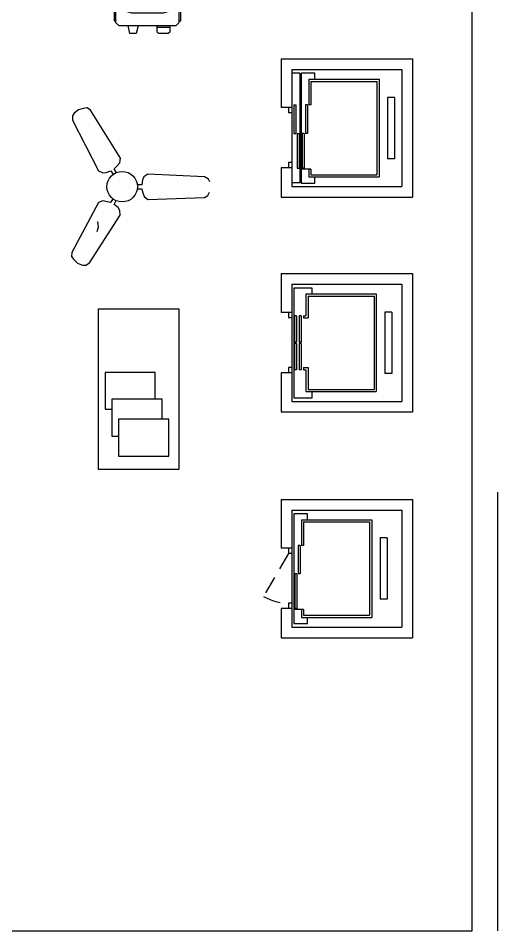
# Model space of a CAD drawing. Header units: millimetres. Extents: x 2198.5 to 2287.8, y 1208.8 to 1298.1.
# Drawn here: x 2283 to 2287.79, y 1267.83 to 1276.89 of the extents above; entities that cross this region are included whole.
import ezdxf

# ---------------------------------------------------------------- set-up
doc = ezdxf.new("R2010")
doc.units = ezdxf.units.MM
doc.linetypes.add('HIDDEN', pattern=[0.375, 0.25, -0.125])
doc.layers.add('10-ASCENSOR', color=7, linetype='Continuous')
doc.layers.add('10-MUEBLES', color=7, linetype='Continuous')

# ---------------------------------------------------------------- blocks, each defined once
blk = doc.blocks.new('MHPLS030')
at = {"color": 0, "linetype": 'ByBlock'}
for points in [[(0, 0), (0, 1.2192), (0.6096, 1.2192), (0.6096, 0)], [(0.0762, 0.8382), (0.4572, 0.8382), (0.4572, 1.1176), (0.0762, 1.1176)]]:
    blk.add_lwpolyline(points, close=True, dxfattribs=at)
for points in [[(0.127, 0.6858), (0.508, 0.6858), (0.508, 0.9652), (0.4572, 0.9652)], [(0.127, 0.8382), (0.127, 0.6858)], [(0.1778, 0.4826), (0.5588, 0.4826), (0.5588, 0.762), (0.508, 0.762)], [(0.1778, 0.6858), (0.1778, 0.4826)]]:
    blk.add_lwpolyline(points, dxfattribs=at)
blk = doc.blocks.new('CAPLN003')
for p, q in [((-0.975, 0), (0.975, 0)), ((-0.975, -1.85), (-0.975, 0)), ((0.975, -1.85), (0.975, 0)), ((-0.825, -0.15), (0.825, -0.15)), ((-0.825, -1.7), (-0.825, -0.15)), ((0.825, -1.7), (0.825, -0.15)), ((-0.432, -0.357), (0.432, -0.357)), ((-0.432, -0.357), (-0.432, -0.457)), ((0.432, -0.357), (0.432, -0.457)), ((-0.432, -0.457), (0.432, -0.457)), ((-0.688, -0.575), (0.688, -0.575)), ((-0.688, -1.566), (-0.688, -0.575)), ((-0.657, -0.605), (0.657, -0.605)), ((-0.657, -1.536), (-0.657, -0.605)), ((0.657, -1.536), (0.657, -0.605)), ((0.688, -1.566), (0.688, -0.575)), ((-0.772, -1.479), (-0.772, -1.673)), ((-0.688, -1.479), (-0.772, -1.479)), ((0.775, -1.479), (0.688, -1.479)), ((0.775, -1.673), (0.775, -1.479)), ((-0.688, -1.566), (-0.327, -1.566)), ((-0.657, -1.536), (-0.327, -1.536)), ((-0.327, -1.536), (-0.327, -1.566)), ((-0.327, -1.584), (0.074, -1.584)), ((-0.327, -1.584), (-0.327, -1.614)), ((-0.327, -1.614), (0.074, -1.614)), ((0.074, -1.584), (0.074, -1.614)), ((0.074, -1.631), (0.564, -1.631)), ((0.074, -1.631), (0.074, -1.661)), ((0.074, -1.661), (0.564, -1.661)), ((0.564, -1.631), (0.564, -1.661)), ((0.578, -1.536), (0.657, -1.536)), ((0.578, -1.536), (0.578, -1.566)), ((0.578, -1.566), (0.688, -1.566)), ((0.578, -1.566), (0.578, -1.673)), ((-0.825, -1.7), (-0.289, -1.7)), ((-0.772, -1.673), (0.775, -1.673)), ((-0.289, -1.7), (0.561, -1.7)), ((-0.289, -1.7), (-0.289, -1.85)), ((-0.289, -1.75), (-0.214, -1.75)), ((-0.214, -1.7), (-0.214, -1.75)), ((0.486, -1.7), (0.486, -1.75)), ((0.486, -1.75), (0.561, -1.75)), ((0.561, -1.7), (0.561, -1.85)), ((0.561, -1.7), (0.825, -1.7)), ((-0.975, -1.85), (-0.289, -1.85)), ((0.561, -1.85), (0.975, -1.85))]:
    blk.add_line(p, q)
at = {"linetype": 'HIDDEN'}
blk.add_line((-0.214, -1.75), (0.392, -2.1), dxfattribs=at)
blk.add_arc((-0.214, -1.75), 0.7, 330, 0, dxfattribs=at)
blk = doc.blocks.new('CAPLN002')
for p, q in [((-0.975, -1.85), (-0.975, 0)), ((-0.975, 0), (0.975, 0)), ((0.975, -1.85), (0.975, 0)), ((-0.825, -1.7), (-0.825, -0.15)), ((-0.825, -0.15), (0.825, -0.15)), ((0.825, -1.7), (0.825, -0.15)), ((-0.432, -0.292), (0.432, -0.292)), ((-0.432, -0.292), (-0.432, -0.392)), ((0.432, -0.292), (0.432, -0.392)), ((-0.688, -1.502), (-0.688, -0.511)), ((-0.688, -0.511), (0.688, -0.511)), ((-0.432, -0.392), (0.432, -0.392)), ((0.688, -1.502), (0.688, -0.511)), ((-0.657, -1.472), (-0.657, -0.541)), ((-0.657, -0.541), (0.657, -0.541)), ((0.657, -1.472), (0.657, -0.541)), ((-0.688, -1.415), (-0.772, -1.415)), ((-0.772, -1.415), (-0.772, -1.673)), ((-0.688, -1.502), (-0.38, -1.502)), ((-0.657, -1.472), (-0.35, -1.472)), ((-0.38, -1.537), (-0.38, -1.502)), ((-0.35, -1.537), (-0.35, -1.472)), ((0.35, -1.472), (0.657, -1.472)), ((0.35, -1.537), (0.35, -1.472)), ((0.38, -1.502), (0.688, -1.502)), ((0.38, -1.537), (0.38, -1.502)), ((0.775, -1.415), (0.688, -1.415)), ((0.775, -1.673), (0.775, -1.415)), ((-0.38, -1.537), (-0.35, -1.537)), ((-0.38, -1.568), (-0.01, -1.568)), ((-0.38, -1.568), (-0.38, -1.598)), ((-0.38, -1.598), (-0.01, -1.598)), ((-0.38, -1.635), (-0.01, -1.635)), ((-0.38, -1.635), (-0.38, -1.665)), ((-0.01, -1.568), (-0.01, -1.598)), ((-0.01, -1.635), (-0.01, -1.659)), ((0.01, -1.568), (0.01, -1.598)), ((0.01, -1.568), (0.38, -1.568)), ((0.01, -1.598), (0.38, -1.598)), ((0.01, -1.635), (0.38, -1.635)), ((0.01, -1.635), (0.01, -1.659)), ((0.35, -1.537), (0.38, -1.537)), ((0.38, -1.568), (0.38, -1.598)), ((0.38, -1.635), (0.38, -1.665)), ((-0.825, -1.7), (-0.425, -1.7)), ((-0.772, -1.673), (0.775, -1.673)), ((-0.425, -1.7), (-0.425, -1.85)), ((-0.425, -1.7), (0.425, -1.7)), ((-0.425, -1.75), (-0.35, -1.75)), ((-0.38, -1.665), (-0.01, -1.665)), ((-0.35, -1.7), (-0.35, -1.75)), ((0.01, -1.665), (0.38, -1.665)), ((0.35, -1.7), (0.35, -1.75)), ((0.35, -1.75), (0.425, -1.75)), ((0.425, -1.7), (0.425, -1.85)), ((0.425, -1.7), (0.825, -1.7)), ((-0.975, -1.85), (-0.425, -1.85)), ((0.425, -1.85), (0.975, -1.85))]:
    blk.add_line(p, q)
blk = doc.blocks.new('CAPLN001')
for p, q in [((-0.975, -1.85), (-0.975, 0)), ((-0.975, 0), (0.975, 0)), ((0.975, -1.85), (0.975, 0)), ((-0.825, -1.7), (-0.825, -0.15)), ((-0.825, -0.15), (0.825, -0.15)), ((-0.432, -0.253), (0.432, -0.253)), ((-0.432, -0.253), (-0.432, -0.353)), ((0.432, -0.253), (0.432, -0.353)), ((0.825, -1.7), (0.825, -0.15)), ((-0.432, -0.353), (0.432, -0.353)), ((-0.688, -1.463), (-0.688, -0.472)), ((-0.688, -0.472), (0.688, -0.472)), ((-0.657, -1.433), (-0.657, -0.502)), ((-0.657, -0.502), (0.657, -0.502)), ((0.657, -1.433), (0.657, -0.502)), ((0.688, -1.463), (0.688, -0.472)), ((-0.688, -1.375), (-0.772, -1.375)), ((-0.772, -1.375), (-0.772, -1.569)), ((0.775, -1.375), (0.688, -1.375)), ((0.775, -1.569), (0.775, -1.375)), ((-0.688, -1.463), (-0.327, -1.463)), ((-0.657, -1.433), (-0.327, -1.433)), ((-0.327, -1.433), (-0.327, -1.463)), ((-0.327, -1.48), (-0.327, -1.51)), ((-0.327, -1.48), (0.074, -1.48)), ((-0.327, -1.51), (0.074, -1.51)), ((0.074, -1.48), (0.074, -1.51)), ((0.074, -1.528), (0.074, -1.558)), ((0.074, -1.528), (0.564, -1.528)), ((0.564, -1.528), (0.564, -1.558)), ((0.578, -1.433), (0.578, -1.463)), ((0.578, -1.433), (0.657, -1.433)), ((0.578, -1.463), (0.578, -1.569)), ((0.578, -1.463), (0.688, -1.463)), ((-0.774, -1.59), (0.772, -1.59)), ((-0.774, -1.59), (-0.774, -1.7)), ((-0.772, -1.569), (0.775, -1.569)), ((-0.327, -1.643), (0.074, -1.643)), ((-0.327, -1.673), (-0.327, -1.643)), ((0.074, -1.558), (0.564, -1.558)), ((0.074, -1.596), (0.564, -1.596)), ((0.074, -1.626), (0.074, -1.596)), ((0.074, -1.626), (0.564, -1.626)), ((0.074, -1.673), (0.074, -1.643)), ((0.564, -1.626), (0.564, -1.596)), ((0.772, -1.59), (0.772, -1.7)), ((-0.825, -1.7), (-0.289, -1.7)), ((-0.327, -1.673), (0.074, -1.673)), ((-0.289, -1.7), (-0.289, -1.85)), ((-0.289, -1.7), (0.561, -1.7)), ((-0.289, -1.75), (-0.214, -1.75)), ((-0.214, -1.7), (-0.214, -1.75)), ((0.486, -1.7), (0.486, -1.75)), ((0.486, -1.75), (0.561, -1.75)), ((0.561, -1.7), (0.561, -1.85)), ((0.561, -1.7), (0.825, -1.7)), ((-0.975, -1.85), (-0.289, -1.85)), ((0.561, -1.85), (0.975, -1.85))]:
    blk.add_line(p, q)
blk = doc.blocks.new('Ed')
at = {"color": 0, "linetype": 'ByBlock'}
for p, q in [((0.0286, 0), (0.0095, 0)), ((0.0095, 0), (0.0095, -0.0032)), ((0.0286, -0.0032), (0.0286, 0)), ((0.2254, 0), (0.2064, 0)), ((0.2064, 0), (0.2064, -0.0032)), ((0.2254, -0.0032), (0.2254, 0)), ((0.0064, -0.0032), (0, -0.0095)), ((0, -0.0095), (0, -0.1238)), ((0.2286, -0.0032), (0.0064, -0.0032)), ((0.2349, -0.0095), (0.2286, -0.0032)), ((0.2349, -0.1238), (0.2349, -0.0095)), ((0.0286, -0.0254), (0.0254, -0.0349)), ((0.0254, -0.0349), (0.0254, -0.0984)), ((0.0381, -0.0222), (0.0286, -0.0254)), ((0.0381, -0.0286), (0.0318, -0.0349)), ((0.0318, -0.0349), (0.0318, -0.054)), ((0.1969, -0.0222), (0.0381, -0.0222)), ((0.1969, -0.0286), (0.0381, -0.0286)), ((0.2064, -0.0254), (0.1969, -0.0222)), ((0.2032, -0.0349), (0.1969, -0.0286)), ((0.2032, -0.054), (0.2032, -0.0349)), ((0.2095, -0.0349), (0.2064, -0.0254)), ((0.2095, -0.0984), (0.2095, -0.0349)), ((0.2349, -0.0222), (0.2476, -0.0222)), ((0.2381, -0.0476), (0.2381, -0.0222)), ((0.2476, -0.0222), (0.2508, -0.0254)), ((0.2508, -0.0254), (0.2508, -0.0445)), ((0.0318, -0.054), (0.0381, -0.0603)), ((0.1969, -0.0603), (0.2032, -0.054)), ((0.2476, -0.0476), (0.2349, -0.0476)), ((0.2349, -0.0476), (0.2381, -0.0476)), ((0.2508, -0.0445), (0.2476, -0.0476)), ((0.0381, -0.0603), (0.1969, -0.0603)), ((0.0381, -0.073), (0.0318, -0.0794)), ((0.0318, -0.0794), (0.0318, -0.0984)), ((0.1969, -0.073), (0.0381, -0.073)), ((0.2032, -0.0794), (0.1969, -0.073)), ((0.2032, -0.0984), (0.2032, -0.0794)), ((0.2349, -0.0857), (0.2381, -0.0857)), ((0.2381, -0.0857), (0.2508, -0.0889)), ((0.2508, -0.0889), (0.2508, -0.1016)), ((0.0254, -0.0984), (0.0286, -0.1079)), ((0.0286, -0.1079), (0.0381, -0.1111)), ((0.0318, -0.0984), (0.0381, -0.1048)), ((0.0381, -0.1048), (0.1969, -0.1048)), ((0.1969, -0.1048), (0.2032, -0.0984)), ((0.1969, -0.1111), (0.2064, -0.1079)), ((0.2064, -0.1079), (0.2095, -0.0984)), ((0.2381, -0.1048), (0.2349, -0.1048)), ((0.2508, -0.1016), (0.2381, -0.1048)), ((0, -0.1238), (0.0064, -0.1302)), ((0.0381, -0.1111), (0.1969, -0.1111)), ((0.2286, -0.1302), (0.2349, -0.1238)), ((0.0064, -0.1302), (0.2286, -0.1302)), ((0.0095, -0.1302), (0.0095, -0.1334)), ((0.0095, -0.1334), (0.0286, -0.1334)), ((0.0286, -0.1334), (0.0286, -0.1302)), ((0.2064, -0.1302), (0.2064, -0.1334)), ((0.2064, -0.1334), (0.2254, -0.1334)), ((0.2254, -0.1334), (0.2254, -0.1302))]:
    blk.add_line(p, q, dxfattribs=at)
blk = doc.blocks.new('venti')
at = {"color": 0, "linetype": 'ByBlock'}
for p, q in [((-96.932, -191.891), (-97.069, -194.726)), ((-96.823, -191.699), (-96.932, -191.891)), ((-96.686, -191.629), (-96.823, -191.699)), ((-95.999, -191.726), (-96.178, -191.65)), ((-95.906, -191.896), (-95.999, -191.726)), ((-95.807, -194.732), (-95.906, -191.896)), ((-97.069, -194.726), (-96.933, -194.92)), ((-95.954, -194.905), (-95.807, -194.732)), ((-96.933, -194.92), (-96.783, -194.996)), ((-96.783, -194.996), (-96.533, -195.03)), ((-96.533, -195.03), (-96.53, -195.261)), ((-96.342, -195.262), (-96.34, -195.026)), ((-96.34, -195.026), (-96.18, -194.989)), ((-96.18, -194.989), (-95.954, -194.905)), ((-97.864, -196.09), (-100.27, -197.593)), ((-97.64, -196.13), (-97.864, -196.09)), ((-97.454, -196.284), (-97.64, -196.13)), ((-95.259, -196.122), (-95.4, -196.214)), ((-95.023, -196.102), (-95.259, -196.122)), ((-92.636, -197.637), (-95.023, -196.102)), ((-97.342, -196.405), (-97.454, -196.284)), ((-97.137, -196.288), (-97.342, -196.405)), ((-97.242, -196.57), (-97.044, -196.451)), ((-97.147, -196.803), (-97.242, -196.57)), ((-95.851, -196.464), (-95.647, -196.583)), ((-95.554, -196.413), (-95.756, -196.301)), ((-95.647, -196.583), (-95.695, -196.74)), ((-95.4, -196.214), (-95.554, -196.413)), ((-97.237, -197.186), (-97.137, -196.971)), ((-97.137, -196.971), (-97.147, -196.803)), ((-95.695, -196.74), (-95.736, -196.978)), ((-95.736, -196.978), (-95.659, -197.192)), ((-99.761, -198.485), (-97.237, -197.186)), ((-95.659, -197.192), (-93.154, -198.524)), ((-94.44, -197.185), (-94.709, -197.226)), ((-94.2, -197.247), (-94.44, -197.185)), ((-100.27, -197.593), (-100.371, -197.759)), ((-100.371, -197.759), (-100.347, -197.952)), ((-100.347, -197.952), (-100.281, -198.191)), ((-92.524, -197.828), (-92.636, -197.637)), ((-92.532, -197.982), (-92.524, -197.828)), ((-100.281, -198.191), (-100.111, -198.403)), ((-100.111, -198.403), (-99.982, -198.486)), ((-92.96, -198.529), (-92.805, -198.412)), ((-92.805, -198.412), (-92.631, -198.235)), ((-92.631, -198.235), (-92.532, -197.982)), ((-99.982, -198.486), (-99.761, -198.485)), ((-93.154, -198.524), (-92.96, -198.529))]:
    blk.add_line(p, q, dxfattribs=at)
blk.add_circle((-96.443, -196.005), 0.762, dxfattribs=at)

msp = doc.modelspace()

# ---------------------------------------------------------------- linework, layer by layer
msp.add_line((2287.7891, 1267.7813), (2287.7891, 1272.1622))
at = {"color": 1}
msp.add_lwpolyline([(2269.8627, 1297.4813), (2269.8627, 1267.7813), (2287.5327, 1267.7813), (2287.5327, 1297.4813)], close=True, dxfattribs=at)

# ---------------------------------------------------------------- block references
at = {"rotation": 270}
for name, p, xscale, yscale, zscale in [('Ed', (2284.625, 1277.992), 5, 5, 5), ('venti', (2323.2405, 1255.9216), 0.1999999999998181, 0.1999999999998181, 0.1999999999998181)]:
    msp.add_blockref(name, p, dxfattribs=dict(at, xscale=xscale, yscale=yscale, zscale=zscale))
at = {"layer": '10-ASCENSOR', "xscale": 0.7082328358319501, "yscale": 0.7082328358319501, "zscale": 0.7082328358319501, "rotation": 270}
for name, p in [('CAPLN001', (2286.9378, 1275.7952)), ('CAPLN002', (2286.9378, 1273.6519)), ('CAPLN003', (2286.9378, 1271.3986))]:
    msp.add_blockref(name, p, dxfattribs=at)
at = {"layer": '10-MUEBLES', "xscale": 1.314953261672144, "yscale": 1.314953261672144, "zscale": 1.314953261672144, "rotation": 180}
msp.add_blockref('MHPLS030', (2284.604, 1273.9906), dxfattribs=at)

doc.saveas('drawing.dxf')
